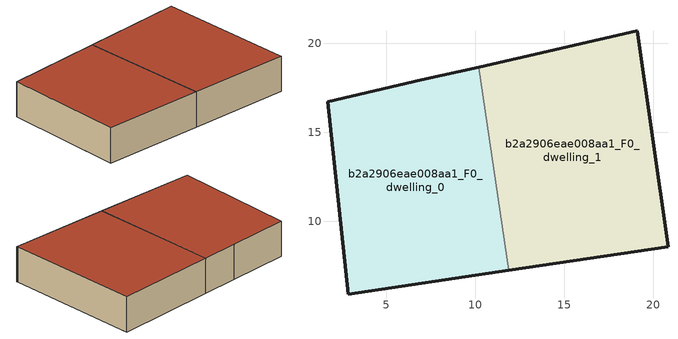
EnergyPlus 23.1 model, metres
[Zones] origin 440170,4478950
b2a2906eae008aa1_F0_dwelling_0
 floor ground (EU_floor_Construction): 10.17,18.68 11.87,7.25 2.85,5.92 1.69,16.74 6.98,17.95 z0
 wall outside (EU_wall_Construction): 10.17,18.68 6.98,17.95 1.69,16.74 2.85,5.92 11.87,7.25 z0:3
 wall to b2a2906eae008aa1_F0_dwelling_1 (EU_wall_Construction): 11.87,7.25 10.17,18.68 z0:3
 roof outside (EU_roof_Construction): 11.87,7.25 10.17,18.68 6.98,17.95 1.69,16.74 2.85,5.92 z3
b2a2906eae008aa1_F0_dwelling_1
 floor ground (EU_floor_Construction): 19.09,20.71 20.79,8.77 20.82,8.58 11.87,7.25 10.17,18.68 z0
 wall outside (EU_wall_Construction): 11.87,7.25 20.82,8.58 20.79,8.77 19.09,20.71 10.17,18.68 z0:3
 roof outside (EU_roof_Construction): 20.82,8.58 20.79,8.77 19.09,20.71 10.17,18.68 11.87,7.25 z3
[Building]
EU S2 Campaign: North Axis=0; Terrain=City; Solar Distribution=FullExterior
[Site:Location]
Madrid: Latitude=40.5; Longitude=-3.5; Time Zone=1; Elevation=609
[SizingPeriod:WeatherFileDays]
AnnualSizingPeriod: Begin Month=1; Begin Day of Month=1; End Month=12; End Day of Month=31; Day of Week for Start Day=Monday; Use Weather File Daylight Saving Period=No; Use Weather File Rain and Snow Indicators=No
[MATERIAL]
EU_InternalMass_Material: Roughness=MediumRough; Thickness=0.1; Conductivity=1; Density=1800; Specific Heat=900; Thermal Absorptance=0.9; Solar Absorptance=0.7; Visible Absorptance=0.7
[MATERIAL:NOMASS] Roughness=MediumRough; Thermal Absorptance=0.9; Solar Absorptance=0.7; Visible Absorptance=0.7
Name | Thermal Resistance
EU_wall_NoMass | 1.60022
EU_roof_NoMass | 1.57597
EU_floor_NoMass | 0.470652
[CONSTRUCTION]
EU_wall_Construction: EU_wall_NoMass
EU_roof_Construction: EU_roof_NoMass
EU_floor_Construction: EU_floor_NoMass
EU_InternalMass_Construction: EU_InternalMass_Material
[ZONE] Type=1; Multiplier=1; Ceiling Height=autocalculate; Floor Area=autocalculate; Part of Total Floor Area=Yes
Name | Volume
b2a2906eae008aa1_F0_dwelling_0 | 299.141
b2a2906eae008aa1_F0_dwelling_1 | 324.243
[INTERNALMASS] Construction=EU_InternalMass_Construction
Name | Zone or ZoneList | Surface Area
b2a2906eae008aa1_F0_dwelling_0_EU_InternalMass | b2a2906eae008aa1_F0_dwelling_0 | 99.7134
b2a2906eae008aa1_F0_dwelling_1_EU_InternalMass | b2a2906eae008aa1_F0_dwelling_1 | 108.081
[OTHEREQUIPMENT] Fuel Type=Electricity; Design Level Calculation Method=Watts/Area; Power per Zone Floor Area=1; Fraction Latent=0; Fraction Radiant=0; Fraction Lost=0; Carbon Dioxide Generation Rate=0; EndUse Subcategory=EU_Step8_InternalGains
Name | Zone or ZoneList or Space or SpaceList | Schedule
EU_Step8_InternalGain_b2a2906eae008aa1_F0_dwelling_0_f000 | b2a2906eae008aa1_F0_dwelling_0 | EU_Step8_GainSchedule_b2a2906eae008aa1_F0_dwelling_0_f000
EU_Step8_InternalGain_b2a2906eae008aa1_F0_dwelling_1_f000 | b2a2906eae008aa1_F0_dwelling_1 | EU_Step8_GainSchedule_b2a2906eae008aa1_F0_dwelling_1_f000
[ZONEVENTILATION:DESIGNFLOWRATE] Schedule=EU_AlwaysOn; Design Flow Rate Calculation Method=AirChanges/Hour; Air Changes per Hour=0.480704; Ventilation Type=Natural; Fan Pressure Rise=0; Fan Total Efficiency=1; Constant Term Coefficient=1; Temperature Term Coefficient=0; Velocity Term Coefficient=0; Velocity Squared Term Coefficient=0; Minimum Indoor Temperature=-100; Maximum Indoor Temperature=100; Delta Temperature=-100; Minimum Outdoor Temperature=-100; Maximum Outdoor Temperature=100; Maximum Wind Speed=40
Name | Zone or ZoneList or Space or SpaceList
EU_ConstantAir_b2a2906eae008aa1_F0_dwelling_0 | b2a2906eae008aa1_F0_dwelling_0
EU_ConstantAir_b2a2906eae008aa1_F0_dwelling_1 | b2a2906eae008aa1_F0_dwelling_1
[HVACTEMPLATE:THERMOSTAT] Constant Heating Setpoint=20; Constant Cooling Setpoint=50
EU_HeatOnly_b2a2906eae008aa1_F0_dwelling_0; EU_HeatOnly_b2a2906eae008aa1_F0_dwelling_1
[HVACTEMPLATE:ZONE:IDEALLOADSAIRSYSTEM] System Availability Schedule=EU_AlwaysOn; Maximum Heating Supply Air Temperature=50; Minimum Cooling Supply Air Temperature=13; Maximum Heating Supply Air Humidity Ratio=0.0156; Minimum Cooling Supply Air Humidity Ratio=0.0077; Heating Limit=NoLimit; Cooling Limit=NoLimit; Heating Availability Schedule=EU_AlwaysOn; Cooling Availability Schedule=EU_CoolingOff; Dehumidification Control Type=ConstantSensibleHeatRatio; Cooling Sensible Heat Ratio=0.7; Dehumidification Setpoint=60; Humidification Control Type=None; Humidification Setpoint=30; Outdoor Air Method=None; Outdoor Air Flow Rate per Person=0.00944; Outdoor Air Flow Rate per Zone Floor Area=0; Outdoor Air Flow Rate per Zone=0; Demand Controlled Ventilation Type=None; Outdoor Air Economizer Type=NoEconomizer; Heat Recovery Type=None; Sensible Heat Recovery Effectiveness=0.7; Latent Heat Recovery Effectiveness=0.65
Name | Template Thermostat
b2a2906eae008aa1_F0_dwelling_0 | EU_HeatOnly_b2a2906eae008aa1_F0_dwelling_0
b2a2906eae008aa1_F0_dwelling_1 | EU_HeatOnly_b2a2906eae008aa1_F0_dwelling_1
[SIZING:ZONE] Zone Cooling Design Supply Air Temperature Input Method=SupplyAirTemperature; Zone Cooling Design Supply Air Temperature=13; Zone Heating Design Supply Air Temperature Input Method=SupplyAirTemperature; Zone Heating Design Supply Air Temperature=50; Zone Cooling Design Supply Air Humidity Ratio=0.008; Zone Heating Design Supply Air Humidity Ratio=0.008; Cooling Design Air Flow Method=DesignDay; Cooling Design Air Flow Rate=0; Cooling Minimum Air Flow per Zone Floor Area=0.000762; Cooling Minimum Air Flow=0; Cooling Minimum Air Flow Fraction=0.2; Heating Design Air Flow Method=DesignDay; Heating Design Air Flow Rate=0; Heating Maximum Air Flow per Zone Floor Area=0.002032; Heating Maximum Air Flow=0.141576; Heating Maximum Air Flow Fraction=0.3; Account for Dedicated Outdoor Air System=No; Dedicated Outdoor Air System Control Strategy=NeutralSupplyAir; Dedicated Outdoor Air Low Setpoint Temperature for Design=autosize; Dedicated Outdoor Air High Setpoint Temperature for Design=autosize; Zone Load Sizing Method=Sensible Load Only No Latent Load; Zone Latent Cooling Design Supply Air Humidity Ratio Input Method=HumidityRatioDifference; Zone Cooling Design Supply Air Humidity Ratio Difference=0.005; Zone Latent Heating Design Supply Air Humidity Ratio Input Method=HumidityRatioDifference; Zone Humidification Design Supply Air Humidity Ratio Difference=0.005
b2a2906eae008aa1_F0_dwelling_0; b2a2906eae008aa1_F0_dwelling_1
[SCHEDULE:CONSTANT]
Name | Hourly Value
EU_AlwaysOn | 1
EU_CoolingOff | 0
[SCHEDULE:FILE] Column Number=1; Rows to Skip at Top=0; Number of Hours of Data=8760; Column Separator=Comma; Interpolate to Timestep=No; Minutes per Item=60; Adjust Schedule for Daylight Savings=Yes
Name | File
EU_Step8_GainSchedule_b2a2906eae008aa1_F0_dwelling_0_f000 | C:\Users\o_iseri\Desktop\OpenUBEM\openubem\outputs\eu_evidence\EU-11\ES-MAD-BERRUGUETE\idfs\b2a2906eae008aa1\b2a2906eae008aa1_F0_dwelling_0_f000_gain.csv
EU_Step8_GainSchedule_b2a2906eae008aa1_F0_dwelling_1_f000 | C:\Users\o_iseri\Desktop\OpenUBEM\openubem\outputs\eu_evidence\EU-11\ES-MAD-BERRUGUETE\idfs\b2a2906eae008aa1\b2a2906eae008aa1_F0_dwelling_1_f000_gain.csv
